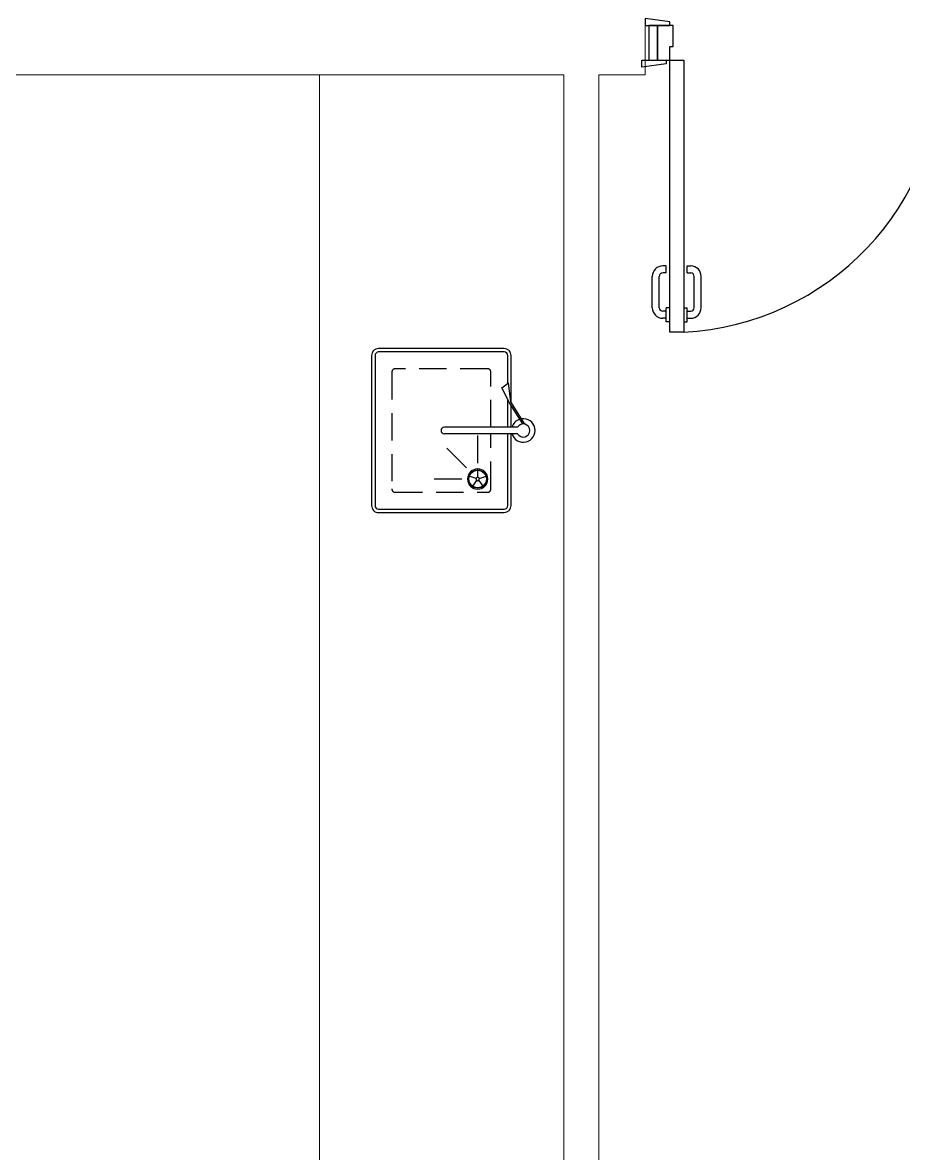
# Model space of a CAD drawing. Header units: millimetres. Extents: x 26027 to 581921, y 7230 to 233891.
# Drawn here: x 568849 to 571371, y 129640 to 132880 of the extents above; entities that cross this region are included whole.
import ezdxf

# ---------------------------------------------------------------- set-up
doc = ezdxf.new("R2010")
doc.units = ezdxf.units.MM
doc.header["$LTSCALE"] = 5
doc.linetypes.add('HIDDEN4', pattern=[0.09375, 0.0625, -0.03125])
doc.layers.add('BMED-SANITARY', color=254, linetype='Continuous')
doc.layers.add('GE-ARCHITECTURAL_ELEMENTS', color=8, linetype='Continuous')
doc.layers.add('Medical Equipment and Furniture', color=163, linetype='Continuous', lineweight=0)
doc.layers.add('Walls', color=32, linetype='Continuous', lineweight=5)
doc.layers.add('Wooden Joinery', color=7, linetype='Continuous', lineweight=5, true_color=0xffdcd1)

# ---------------------------------------------------------------- blocks, each defined once
blk = doc.blocks.new('A$C72370EFE')
at = {"layer": 'GE-ARCHITECTURAL_ELEMENTS'}
for p, q in [((-0.01, -0.03), (-0.01, -0.07)), ((0, -0.03), (-0.01, -0.03)), ((0.04, -0.03), (0.05, -0.03)), ((0.05, -0.03), (0.05, -0.07)), ((-0.01, -0.04), (-0.02, -0.04)), ((-0.01, -0.06), (-0.02, -0.06)), ((0.05, -0.04), (0.06, -0.04)), ((0.05, -0.06), (0.06, -0.06)), ((-0.05, -0.07), (-0.05, -0.16)), ((-0.03, -0.07), (-0.03, -0.16)), ((0, -0.07), (-0.01, -0.07)), ((0.04, -0.07), (0.05, -0.07)), ((0.07, -0.07), (0.07, -0.16)), ((0.09, -0.07), (0.09, -0.16)), ((-0.01, -0.17), (-0.02, -0.17)), ((-0.01, -0.19), (-0.02, -0.19)), ((-0.01, -0.17), (-0.01, -0.19)), ((0.05, -0.17), (0.06, -0.17)), ((0.05, -0.17), (0.05, -0.19)), ((0.05, -0.19), (0.06, -0.19))]:
    blk.add_line(p, q, dxfattribs=at)
for centre, radius, start, end in [((-0.02, -0.07), 0.03, 90, 180), ((-0.02, -0.07), 0.01, 90, 180), ((0.06, -0.07), 0.03, 0, 90), ((0.06, -0.07), 0.01, 0, 90), ((-0.02, -0.16), 0.03, 180, 270), ((-0.02, -0.16), 0.01, 180, 270), ((0.06, -0.16), 0.01, 270, 0), ((0.06, -0.16), 0.03, 270, 0)]:
    blk.add_arc(centre, radius, start, end, dxfattribs=at)
blk = doc.blocks.new('A$C41DF7AD3')
at = {"layer": 'GE-ARCHITECTURAL_ELEMENTS', "elevation": 0}
for points in [[(820, 780), (820, 1559), (860, 1559), (860, 780)], [(70, 780), (70, 790), (0, 800), (0, 780)], [(870, 780), (870, 790), (940, 800), (940, 780)], [(80, 680), (80, 670), (10, 660), (10, 680)], [(860, 680), (860, 670), (930, 660), (930, 680)]]:
    blk.add_lwpolyline(points, close=True, dxfattribs=at)
for points in [[(45, 780), (45, 680), (20, 680), (20, 780), (45, 780)], [(45, 780), (80, 780), (80, 740), (90, 740), (90, 680), (45, 680), (45, 780)], [(895, 780), (860, 780), (860, 740), (850, 740), (850, 680), (895, 680), (895, 780)], [(895, 780), (895, 680), (920, 680), (920, 780), (895, 780)]]:
    blk.add_lwpolyline(points, dxfattribs=at)
at = {"layer": 'GE-ARCHITECTURAL_ELEMENTS'}
blk.add_arc((860, 780, 0), 780, 92.9397, 180, dxfattribs=at)
at = {"layer": 'GE-ARCHITECTURAL_ELEMENTS', "xscale": 999.9999999998856, "yscale": 999.9999999998856, "zscale": 999.9999999998856}
blk.add_blockref('A$C72370EFE', (820, 1559, 0), dxfattribs=at)
blk = doc.blocks.new('BMED-S-S DROP-IN SINK 45-38')
at = {"layer": 'BMED-SANITARY', "color": 8}
for p, q in [((-18.3, 4.2), (-81.8, -35.6)), ((-18.7, -1.6), (-79.3, -39.6)), ((-9.4, -16.2), (-9.4, -226.2)), ((9.4, -16.2), (9.4, -226.2)), ((-235, -54.7), (-235, -414.7)), ((-225, -54.7), (-225, -414.7)), ((-80.4, -34.7), (-215, -34.7)), ((-135.3, -44.7), (-215, -44.7)), ((-81.8, -35.6), (-136.9, -42.7)), ((-122.2, -61.3), (-136.9, -42.7)), ((-79.3, -39.6), (-122.2, -61.3)), ((215, -34.7), (9.4, -34.7)), ((215, -44.7), (9.4, -44.7)), ((225, -414.7), (225, -54.7)), ((235, -414.7), (235, -54.7)), ((94, -130.7), (14, -130.7)), ((107.2, -162.5), (50.6, -219.1)), ((139, -175.7), (139, -255.7)), ((-215, -424.7), (215, -424.7)), ((-215, -434.7), (215, -434.7))]:
    blk.add_line(p, q, dxfattribs=at)
at = {"layer": 'BMED-SANITARY', "color": 8, "linetype": 'HIDDEN4', "ltscale": 250}
for p, q in [((-9.4, -92.7), (-167, -92.7)), ((167, -92.7), (9.4, -92.7)), ((-177, -102.7), (-177, -366.7)), ((177, -366.7), (177, -102.7)), ((-167, -376.7), (167, -376.7))]:
    blk.add_line(p, q, dxfattribs=at)
at = {"layer": 'BMED-SANITARY', "color": 8}
for points in [[(-9.4, -44.7), (-89.5, -44.7)], [(-9.4, -34.7), (-71.6, -34.7)], [(137.5, -126), (130, -103.1)], [(143, -127.8), (162.5, -113.7)], [(134, -130.7), (110, -130.7)], [(137.5, -135.5), (130, -158.3)], [(143, -133.7), (162.5, -147.8)]]:
    blk.add_lwpolyline(points, dxfattribs=at)
for points in [[(139, -159.7, 1), (139, -101.7, 1)], [(139, -135.7, 1), (139, -125.7, 1)]]:
    blk.add_lwpolyline(points, format="xyb", close=True, dxfattribs=at)
for radius in [26, 25]:
    blk.add_circle((139, -130.7), radius, dxfattribs=at)
for centre, radius, start, end in [((0, 0), 33.7, 286.1245, 188.9357), ((0, 0), 18.8, 299.9969, 239.9969), ((0, 0), 33.7, 197.3556, 253.8692), ((-215, -54.7), 20, 90, 180), ((-215, -54.7), 10, 90, 180), ((215, -54.7), 20, 0, 90), ((215, -54.7), 10, 0, 90), ((0, -226.2), 9.38, 179.9969, 359.9969), ((-215, -414.7), 20, 180, 270), ((-215, -414.7), 10, 180, 270), ((215, -414.7), 10, 270, 0), ((215, -414.7), 20, 270, 0)]:
    blk.add_arc(centre, radius, start, end, dxfattribs=at)
at = {"layer": 'BMED-SANITARY', "color": 8, "linetype": 'HIDDEN4', "ltscale": 250}
for centre, start, end in [((-167, -102.7), 90.0094, 180.0094), ((167, -102.7), 0, 90), ((-167, -366.7), 180, 270), ((167, -366.7), 270, 0)]:
    blk.add_arc(centre, 10, start, end, dxfattribs=at)

msp = doc.modelspace()

# ---------------------------------------------------------------- linework, layer by layer
at = {"layer": 'Medical Equipment and Furniture'}
msp.add_line((569698.8, 127950.3, 0), (569698.8, 132730.3, 0), dxfattribs=at)
at = {"layer": 'Walls'}
for p, q in [((570398.8, 127905.3, 0), (570398.8, 132730.3, 0)), ((570498.8, 127905.3, 0), (570498.8, 132730.3, 0))]:
    msp.add_line(p, q, dxfattribs=at)
for points in [[(570632.1, 132730.3, 0), (570632.1, 132880.3, 0)], [(566098.8, 132730.3, 0), (570398.8, 132730.3, 0)], [(570498.8, 132730.3, 0), (570632.1, 132730.3, 0)]]:
    msp.add_polyline3d(points, dxfattribs=at)

# ---------------------------------------------------------------- block references
at = {"layer": 'Medical Equipment and Furniture', "rotation": 270}
msp.add_blockref('BMED-S-S DROP-IN SINK 45-38', (570282.8, 131711.5), dxfattribs=at)
at = {"layer": 'Wooden Joinery', "rotation": 180}
msp.add_blockref('A$C41DF7AD3', (571562.1, 133552.2, 0), dxfattribs=at)

doc.saveas('drawing.dxf')
